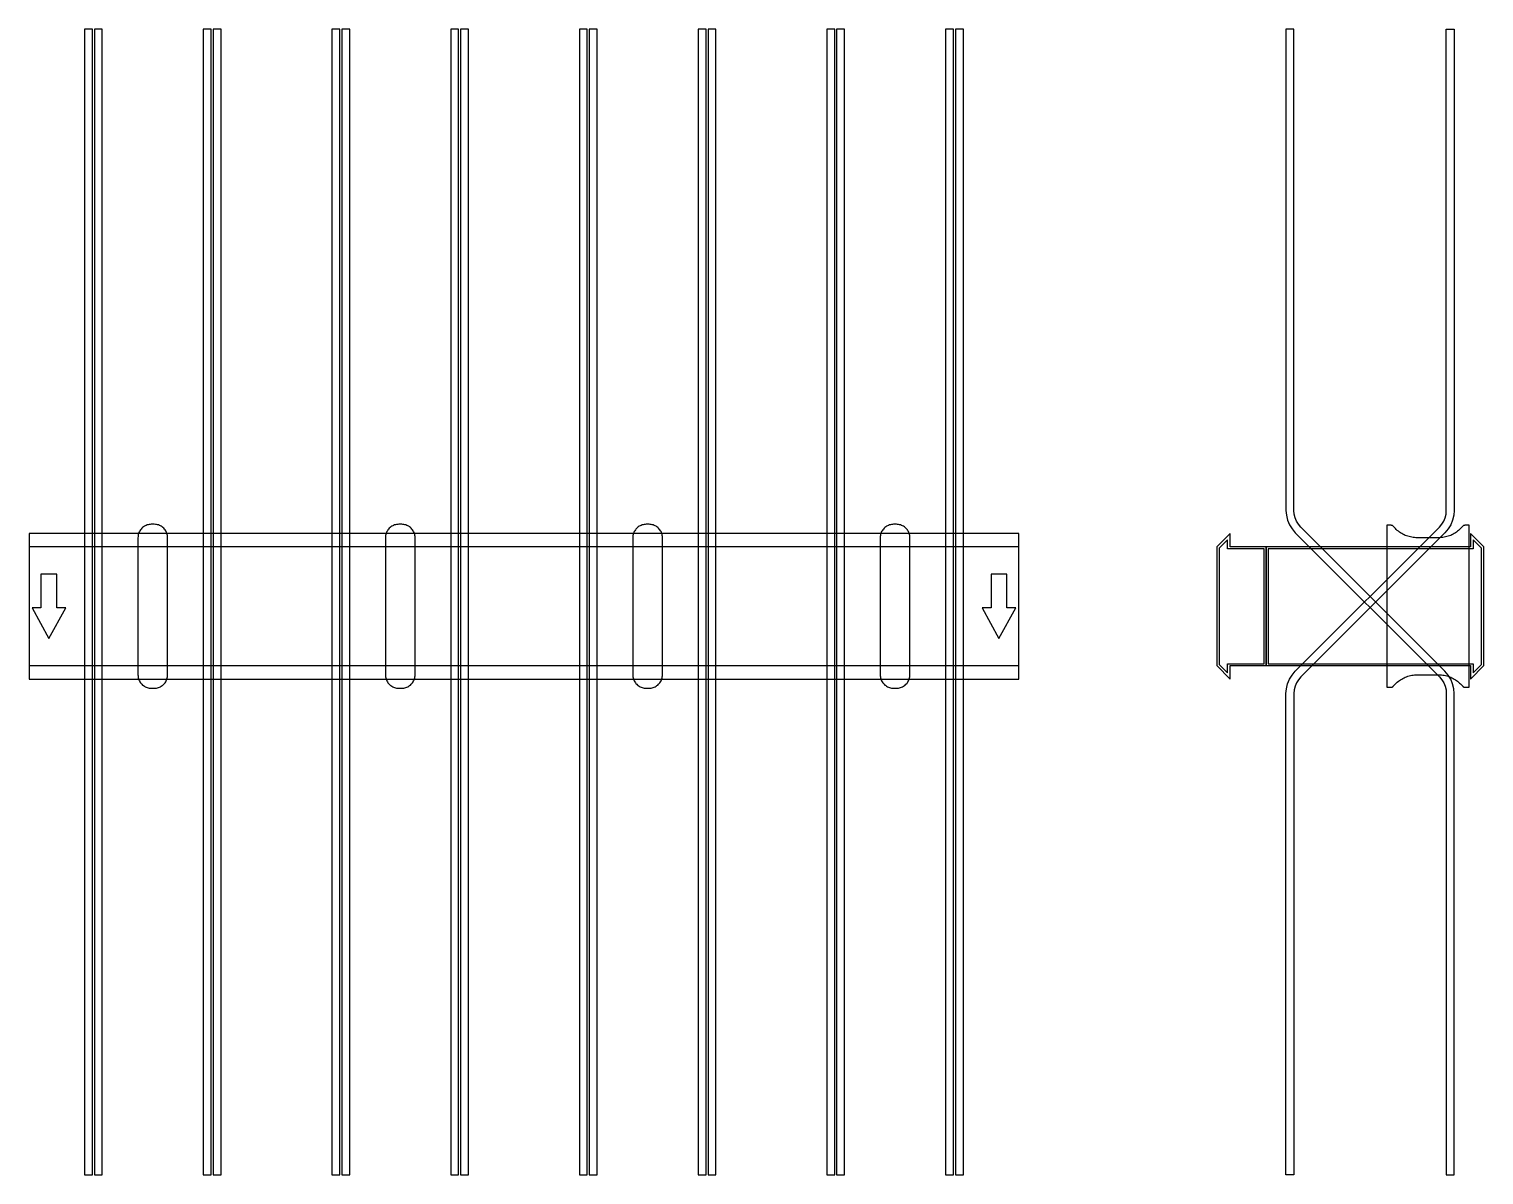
# Model space of a CAD drawing. Extents: x 0 to 1470, y -575 to 583.
import ezdxf

# ---------------------------------------------------------------- set-up
doc = ezdxf.new("R2010")
doc.units = 0
doc.layers.add('Halfen', color=7, linetype='CONTINUOUS')

msp = doc.modelspace()

# ---------------------------------------------------------------- linework, layer by layer
at = {"layer": 'Halfen', "color": 7}
for points in [[(64, -574.569), (64, 583.197), (56, 583.197), (56, -574.569)], [(74, -574.569), (74, 583.197), (66, 583.197), (66, -574.569)], [(184, -574.569), (184, 583.197), (176, 583.197), (176, -574.569)], [(194, -574.569), (194, 583.197), (186, 583.197), (186, -574.569)], [(314, -574.569), (314, 583.197), (306, 583.197), (306, -574.569)], [(324, -574.569), (324, 583.197), (316, 583.197), (316, -574.569)], [(434, -574.569), (434, 583.197), (426, 583.197), (426, -574.569)], [(444, -574.569), (444, 583.197), (436, 583.197), (436, -574.569)], [(564, -574.569), (564, 583.197), (556, 583.197), (556, -574.569)], [(574, -574.569), (574, 583.197), (566, 583.197), (566, -574.569)], [(684, -574.569), (684, 583.197), (676, 583.197), (676, -574.569)], [(694, -574.569), (694, 583.197), (686, 583.197), (686, -574.569)], [(814, -574.569), (814, 583.197), (806, 583.197), (806, -574.569)], [(824, -574.569), (824, 583.197), (816, 583.197), (816, -574.569)], [(934, -574.569), (934, 583.197), (926, 583.197), (926, -574.569)], [(944, -574.569), (944, 583.197), (936, 583.197), (936, -574.569)], [(1440, -574.569), (1440, -88.284), (1439.606, -83.278), (1438.434, -78.396), (1436.512, -73.757), (1433.889, -69.475), (1430.627, -65.657), (1285.029, 79.941), (1282.584, 82.805), (1280.616, 86.016), (1279.175, 89.495), (1278.295, 93.157), (1278, 96.912), (1278, 583.197), (1270, 583.197), (1270, 96.912), (1270.394, 91.906), (1271.566, 87.023), (1273.488, 82.384), (1276.111, 78.103), (1279.373, 74.284), (1424.971, -71.314), (1427.416, -74.177), (1429.384, -77.388), (1430.825, -80.868), (1431.705, -84.53), (1432, -88.284), (1432, -574.569)], [(1270, -574.569), (1270, -88.284), (1270.394, -83.278), (1271.566, -78.396), (1273.488, -73.757), (1276.111, -69.475), (1279.373, -65.657), (1424.971, 79.941), (1427.416, 82.805), (1429.384, 86.016), (1430.825, 89.495), (1431.705, 93.157), (1432, 96.912), (1432, 583.197), (1440, 583.197), (1440, 96.912), (1439.606, 91.906), (1438.434, 87.023), (1436.512, 82.384), (1433.889, 78.103), (1430.627, 74.284), (1285.029, -71.314), (1282.584, -74.177), (1280.616, -77.388), (1279.175, -80.868), (1278.295, -84.53), (1278, -88.284), (1278, -574.569)], [(0, -73.5), (1000, -73.5), (1000, 73.5), (0, 73.5)], [(140, -69.3), (140, -56.8), (140, 69.3), (139.958, 70.359), (139.834, 71.412), (139.627, 72.452), (139.339, 73.472), (138.972, 74.466), (138.529, 75.429), (138.011, 76.354), (137.422, 77.235), (136.765, 78.068), (136.046, 78.846), (135.268, 79.565), (134.435, 80.222), (133.554, 80.811), (132.629, 81.329), (131.666, 81.772), (130.672, 82.139), (129.652, 82.427), (128.612, 82.634), (127.559, 82.758), (126.5, 82.8), (123.5, 82.8), (122.441, 82.758), (121.388, 82.634), (120.348, 82.427), (119.328, 82.139), (118.334, 81.772), (117.371, 81.329), (116.446, 80.811), (115.565, 80.222), (114.732, 79.565), (113.954, 78.846), (113.235, 78.068), (112.578, 77.235), (111.989, 76.354), (111.471, 75.429), (111.028, 74.466), (110.661, 73.472), (110.373, 72.452), (110.166, 71.412), (110.042, 70.359), (110, 69.3), (110, -56.8), (110, -69.3), (110.042, -70.359), (110.166, -71.412), (110.373, -72.452), (110.661, -73.472), (111.028, -74.466), (111.471, -75.429), (111.989, -76.354), (112.578, -77.235), (113.235, -78.068), (113.954, -78.846), (114.732, -79.565), (115.565, -80.222), (116.446, -80.811), (117.371, -81.329), (118.334, -81.772), (119.328, -82.139), (120.348, -82.427), (121.388, -82.634), (122.441, -82.758), (123.5, -82.8), (126.5, -82.8), (127.559, -82.758), (128.612, -82.634), (129.652, -82.427), (130.672, -82.139), (131.666, -81.772), (132.629, -81.329), (133.554, -80.811), (134.435, -80.222), (135.268, -79.565), (136.046, -78.846), (136.765, -78.068), (137.422, -77.235), (138.011, -76.354), (138.529, -75.429), (138.972, -74.466), (139.339, -73.472), (139.627, -72.452), (139.834, -71.412), (139.958, -70.359), (140, -69.3)], [(390, -69.3), (390, -56.8), (390, 69.3), (389.958, 70.359), (389.834, 71.412), (389.627, 72.452), (389.339, 73.472), (388.972, 74.466), (388.529, 75.429), (388.011, 76.354), (387.422, 77.235), (386.765, 78.068), (386.046, 78.846), (385.268, 79.565), (384.435, 80.222), (383.554, 80.811), (382.629, 81.329), (381.666, 81.772), (380.672, 82.139), (379.652, 82.427), (378.612, 82.634), (377.559, 82.758), (376.5, 82.8), (373.5, 82.8), (372.441, 82.758), (371.388, 82.634), (370.348, 82.427), (369.328, 82.139), (368.334, 81.772), (367.371, 81.329), (366.446, 80.811), (365.565, 80.222), (364.732, 79.565), (363.954, 78.846), (363.235, 78.068), (362.578, 77.235), (361.989, 76.354), (361.471, 75.429), (361.028, 74.466), (360.661, 73.472), (360.373, 72.452), (360.166, 71.412), (360.042, 70.359), (360, 69.3), (360, -56.8), (360, -69.3), (360.042, -70.359), (360.166, -71.412), (360.373, -72.452), (360.661, -73.472), (361.028, -74.466), (361.471, -75.429), (361.989, -76.354), (362.578, -77.235), (363.235, -78.068), (363.954, -78.846), (364.732, -79.565), (365.565, -80.222), (366.446, -80.811), (367.371, -81.329), (368.334, -81.772), (369.328, -82.139), (370.348, -82.427), (371.388, -82.634), (372.441, -82.758), (373.5, -82.8), (376.5, -82.8), (377.559, -82.758), (378.612, -82.634), (379.652, -82.427), (380.672, -82.139), (381.666, -81.772), (382.629, -81.329), (383.554, -80.811), (384.435, -80.222), (385.268, -79.565), (386.046, -78.846), (386.765, -78.068), (387.422, -77.235), (388.011, -76.354), (388.529, -75.429), (388.972, -74.466), (389.339, -73.472), (389.627, -72.452), (389.834, -71.412), (389.958, -70.359), (390, -69.3)], [(640, -69.3), (640, -56.8), (640, 69.3), (639.958, 70.359), (639.834, 71.412), (639.627, 72.452), (639.339, 73.472), (638.972, 74.466), (638.529, 75.429), (638.011, 76.354), (637.422, 77.235), (636.765, 78.068), (636.046, 78.846), (635.268, 79.565), (634.435, 80.222), (633.554, 80.811), (632.629, 81.329), (631.666, 81.772), (630.672, 82.139), (629.652, 82.427), (628.612, 82.634), (627.559, 82.758), (626.5, 82.8), (623.5, 82.8), (622.441, 82.758), (621.388, 82.634), (620.348, 82.427), (619.328, 82.139), (618.334, 81.772), (617.371, 81.329), (616.446, 80.811), (615.565, 80.222), (614.732, 79.565), (613.954, 78.846), (613.235, 78.068), (612.578, 77.235), (611.989, 76.354), (611.471, 75.429), (611.028, 74.466), (610.661, 73.472), (610.373, 72.452), (610.166, 71.412), (610.042, 70.359), (610, 69.3), (610, -56.8), (610, -69.3), (610.042, -70.359), (610.166, -71.412), (610.373, -72.452), (610.661, -73.472), (611.028, -74.466), (611.471, -75.429), (611.989, -76.354), (612.578, -77.235), (613.235, -78.068), (613.954, -78.846), (614.732, -79.565), (615.565, -80.222), (616.446, -80.811), (617.371, -81.329), (618.334, -81.772), (619.328, -82.139), (620.348, -82.427), (621.388, -82.634), (622.441, -82.758), (623.5, -82.8), (626.5, -82.8), (627.559, -82.758), (628.612, -82.634), (629.652, -82.427), (630.672, -82.139), (631.666, -81.772), (632.629, -81.329), (633.554, -80.811), (634.435, -80.222), (635.268, -79.565), (636.046, -78.846), (636.765, -78.068), (637.422, -77.235), (638.011, -76.354), (638.529, -75.429), (638.972, -74.466), (639.339, -73.472), (639.627, -72.452), (639.834, -71.412), (639.958, -70.359), (640, -69.3)], [(890, -69.3), (890, -56.8), (890, 69.3), (889.958, 70.359), (889.834, 71.412), (889.627, 72.452), (889.339, 73.472), (888.972, 74.466), (888.529, 75.429), (888.011, 76.354), (887.422, 77.235), (886.765, 78.068), (886.046, 78.846), (885.268, 79.565), (884.435, 80.222), (883.554, 80.811), (882.629, 81.329), (881.666, 81.772), (880.672, 82.139), (879.652, 82.427), (878.612, 82.634), (877.559, 82.758), (876.5, 82.8), (873.5, 82.8), (872.441, 82.758), (871.388, 82.634), (870.348, 82.427), (869.328, 82.139), (868.334, 81.772), (867.371, 81.329), (866.446, 80.811), (865.565, 80.222), (864.732, 79.565), (863.954, 78.846), (863.235, 78.068), (862.578, 77.235), (861.989, 76.354), (861.471, 75.429), (861.028, 74.466), (860.661, 73.472), (860.373, 72.452), (860.166, 71.412), (860.042, 70.359), (860, 69.3), (860, -56.8), (860, -69.3), (860.042, -70.359), (860.166, -71.412), (860.373, -72.452), (860.661, -73.472), (861.028, -74.466), (861.471, -75.429), (861.989, -76.354), (862.578, -77.235), (863.235, -78.068), (863.954, -78.846), (864.732, -79.565), (865.565, -80.222), (866.446, -80.811), (867.371, -81.329), (868.334, -81.772), (869.328, -82.139), (870.348, -82.427), (871.388, -82.634), (872.441, -82.758), (873.5, -82.8), (876.5, -82.8), (877.559, -82.758), (878.612, -82.634), (879.652, -82.427), (880.672, -82.139), (881.666, -81.772), (882.629, -81.329), (883.554, -80.811), (884.435, -80.222), (885.268, -79.565), (886.046, -78.846), (886.765, -78.068), (887.422, -77.235), (888.011, -76.354), (888.529, -75.429), (888.972, -74.466), (889.339, -73.472), (889.627, -72.452), (889.834, -71.412), (889.958, -70.359), (890, -69.3)], [(1250, -60), (1250, 60), (1213.5, 60), (1213.5, 73.5), (1200, 60), (1200, -60), (1213.5, -73.5), (1213.5, -60)], [(1470, -60), (1470, 60), (1456.5, 73.5), (1456.5, 60), (1250, 60), (1250, -60), (1456.5, -60), (1456.5, -73.5)], [(1455, -81.8), (1455, 81.8), (1451, 81.8), (1450.846, 81.797), (1450.691, 81.786), (1450.538, 81.769), (1450.385, 81.746), (1450.234, 81.715), (1450.084, 81.678), (1449.936, 81.634), (1449.789, 81.584), (1449.646, 81.527), (1449.505, 81.464), (1449.366, 81.395), (1449.231, 81.32), (1449.1, 81.239), (1448.972, 81.153), (1448.848, 81.06), (1448.728, 80.963), (1448.613, 80.86), (1448.502, 80.752), (1448.397, 80.639), (1448.296, 80.522), (1447.41, 79.491), (1446.479, 78.5), (1445.505, 77.551), (1444.491, 76.646), (1443.437, 75.787), (1442.347, 74.975), (1441.222, 74.211), (1440.064, 73.499), (1438.876, 72.838), (1437.66, 72.23), (1436.418, 71.676), (1435.153, 71.178), (1433.867, 70.736), (1432.563, 70.351), (1431.243, 70.024), (1429.911, 69.756), (1428.567, 69.547), (1427.216, 69.397), (1425.859, 69.307), (1424.5, 69.277), (1402.5, 69.277), (1401.141, 69.307), (1399.784, 69.397), (1398.433, 69.547), (1397.089, 69.756), (1395.757, 70.024), (1394.437, 70.351), (1393.133, 70.736), (1391.847, 71.178), (1390.582, 71.676), (1389.34, 72.23), (1388.124, 72.838), (1386.936, 73.499), (1385.778, 74.211), (1384.653, 74.975), (1383.563, 75.787), (1382.509, 76.646), (1381.495, 77.551), (1380.521, 78.5), (1379.59, 79.491), (1378.704, 80.522), (1378.603, 80.639), (1378.498, 80.752), (1378.387, 80.86), (1378.272, 80.963), (1378.152, 81.06), (1378.028, 81.153), (1377.9, 81.239), (1377.769, 81.32), (1377.634, 81.395), (1377.495, 81.464), (1377.354, 81.527), (1377.211, 81.584), (1377.064, 81.634), (1376.916, 81.678), (1376.766, 81.715), (1376.615, 81.746), (1376.462, 81.769), (1376.309, 81.786), (1376.154, 81.797), (1376, 81.8), (1372, 81.8), (1372, -81.8), (1376, -81.8), (1376.154, -81.797), (1376.309, -81.786), (1376.462, -81.769), (1376.615, -81.746), (1376.766, -81.715), (1376.916, -81.678), (1377.064, -81.634), (1377.211, -81.584), (1377.354, -81.527), (1377.495, -81.464), (1377.634, -81.395), (1377.769, -81.32), (1377.9, -81.239), (1378.028, -81.153), (1378.152, -81.06), (1378.272, -80.963), (1378.387, -80.86), (1378.498, -80.752), (1378.603, -80.639), (1378.704, -80.522), (1379.59, -79.491), (1380.521, -78.5), (1381.495, -77.551), (1382.509, -76.646), (1383.563, -75.787), (1384.653, -74.975), (1385.778, -74.211), (1386.936, -73.499), (1388.124, -72.838), (1389.34, -72.23), (1390.582, -71.676), (1391.847, -71.178), (1393.133, -70.736), (1394.437, -70.351), (1395.757, -70.024), (1397.089, -69.756), (1398.433, -69.547), (1399.784, -69.397), (1401.141, -69.307), (1402.5, -69.277), (1424.5, -69.277), (1425.859, -69.307), (1427.216, -69.397), (1428.567, -69.547), (1429.911, -69.756), (1431.243, -70.024), (1432.563, -70.351), (1433.867, -70.736), (1435.153, -71.178), (1436.418, -71.676), (1437.66, -72.23), (1438.876, -72.838), (1440.064, -73.499), (1441.222, -74.211), (1442.347, -74.975), (1443.437, -75.787), (1444.491, -76.646), (1445.505, -77.551), (1446.479, -78.5), (1447.41, -79.491), (1448.296, -80.522), (1448.397, -80.639), (1448.502, -80.752), (1448.613, -80.86), (1448.728, -80.963), (1448.848, -81.06), (1448.972, -81.153), (1449.1, -81.239), (1449.231, -81.32), (1449.366, -81.395), (1449.505, -81.464), (1449.646, -81.527), (1449.789, -81.584), (1449.936, -81.634), (1450.084, -81.678), (1450.234, -81.715), (1450.385, -81.746), (1450.538, -81.769), (1450.691, -81.786), (1450.846, -81.797), (1451, -81.8)], [(0, -60), (1000, -60), (1000, 60), (0, 60)], [(1248, -58), (1248, 58), (1211, 58), (1211, 67.25), (1202.5, 58.75), (1202.5, -58.75), (1211, -67.25), (1211, -58)], [(1467.5, -58.75), (1467.5, 58.75), (1459, 67.25), (1459, 58), (1252, 58), (1252, -58), (1459, -58), (1459, -67.25)], [(20, -32.5), (37, -1.5), (28, -1.5), (28, 32.5), (12, 32.5), (12, -1.5), (3, -1.5)], [(980, -32.5), (997, -1.5), (988, -1.5), (988, 32.5), (972, 32.5), (972, -1.5), (963, -1.5)]]:
    msp.add_lwpolyline(points, close=True, dxfattribs=at)

doc.saveas('drawing.dxf')
